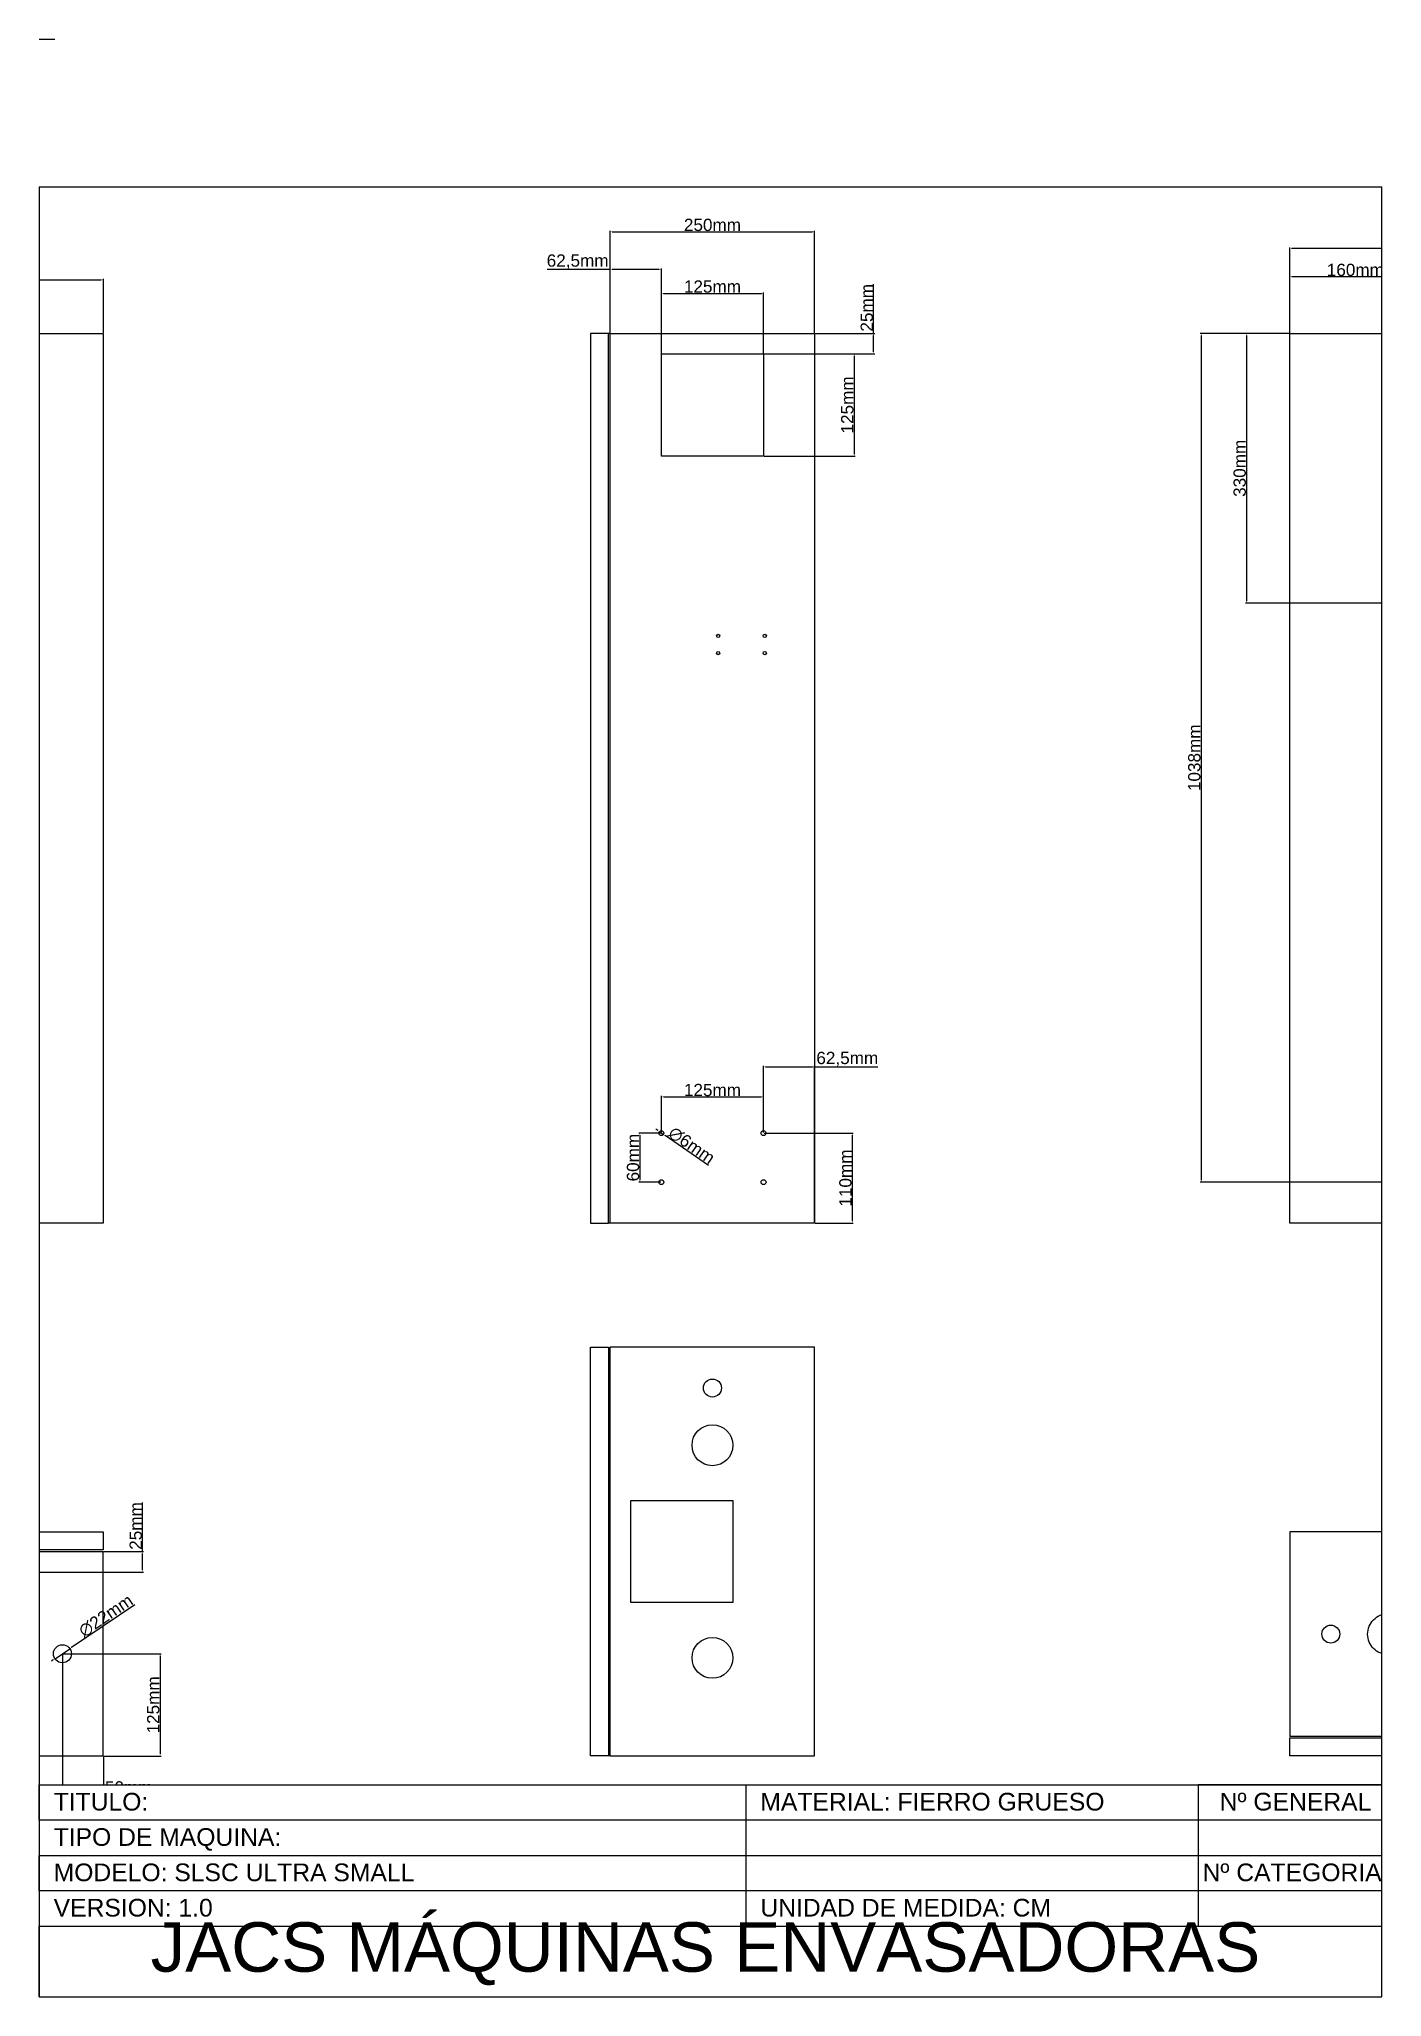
# Paper-space layout 'Layout 11' of a CAD drawing. Header units: centimetres, sheet in millimetres. Extents: x 3 to 193, y 0 to 277.
# The model-space entities are those that its viewports show. They can reach past a viewport. Long polylines and large blocks are cut down to what shows.
import ezdxf

# ---------------------------------------------------------------- set-up
doc = ezdxf.new("R2010")
doc.units = ezdxf.units.CM
doc.header["$LTSCALE"] = 0.5
doc.styles.get("Standard").update_dxf_attribs({"font": 'arial.ttf'})
doc.dimstyles.new('ISO-25', dxfattribs={"dimtxt": 15, "dimasz": 2.5, "dimexe": 1.25, "dimexo": 0.625, "dimtad": 1, "dimtxsty": 'Standard', "dimcen": 2.5, "dimclrd": 1, "dimclre": 1, "dimadec": 0, "dimazin": 0, "dimtfac": 1, "dimtmove": 0, "dimatfit": 3, "dimfxl": 1, "dimarcsym": 0})

# ---------------------------------------------------------------- blocks, each defined once
blk = doc.blocks.new('*D132')
at = {"color": 1, "lineweight": -2, "transparency": 16777216}
for p, q in [((-17899, 7775), (-17899, 7849.6)), ((-17896.5, 7848.3), (-17776.5, 7848.3)), ((-17774, 7775), (-17774, 7849.6))]:
    blk.add_line(p, q, dxfattribs=at)
at = {"color": 1, "transparency": 16777216}
for points in [[(-17896.5, 7848.7), (-17896.5, 7847.9), (-17899, 7848.3)], [(-17776.5, 7848.7), (-17776.5, 7847.9), (-17774, 7848.3)]]:
    blk.add_solid(points, dxfattribs=at)
at = {"layer": 'Defpoints', "color": 0, "transparency": 16777216}
for p in [(-17774, 7848.3), (-17899, 7774.4), (-17774, 7774.4)]:
    blk.add_point(p, dxfattribs=at)
at = {"color": 0, "transparency": 16777216, "insert": (-17836.5, 7856.6), "char_height": 15, "attachment_point": 5}
blk.add_mtext('125mm', dxfattribs=at)
blk = doc.blocks.new('*D133')
at = {"color": 1, "lineweight": -2, "transparency": 16777216}
for p, q in [((-17773.4, 7774.4), (-17662, 7774.4)), ((-17663.2, 7771.9), (-17663.2, 7651.9)), ((-17773.4, 7649.4), (-17662, 7649.4))]:
    blk.add_line(p, q, dxfattribs=at)
at = {"color": 1, "transparency": 16777216}
for points in [[(-17663.6, 7771.9), (-17662.8, 7771.9), (-17663.2, 7774.4)], [(-17663.6, 7651.9), (-17662.8, 7651.9), (-17663.2, 7649.4)]]:
    blk.add_solid(points, dxfattribs=at)
at = {"layer": 'Defpoints', "color": 0, "transparency": 16777216}
for p in [(-17774, 7774.4), (-17774, 7649.4), (-17663.2, 7649.4)]:
    blk.add_point(p, dxfattribs=at)
at = {"color": 0, "transparency": 16777216, "insert": (-17671.5, 7711.9), "char_height": 15, "attachment_point": 5, "rotation": 90}
blk.add_mtext('125mm', dxfattribs=at)
blk = doc.blocks.new('*D134')
at = {"color": 1, "lineweight": -2, "transparency": 16777216}
for p, q in [((-17639.4, 7799.4), (-17639.4, 7859.4)), ((-17710.9, 7799.4), (-17638.1, 7799.4)), ((-17639.4, 7776.9), (-17639.4, 7796.9)), ((-17773.4, 7774.4), (-17638.1, 7774.4))]:
    blk.add_line(p, q, dxfattribs=at)
at = {"color": 1, "transparency": 16777216}
for points in [[(-17639.8, 7796.9), (-17639, 7796.9), (-17639.4, 7799.4)], [(-17639.8, 7776.9), (-17639, 7776.9), (-17639.4, 7774.4)]]:
    blk.add_solid(points, dxfattribs=at)
at = {"layer": 'Defpoints', "color": 0, "transparency": 16777216}
for p in [(-17711.5, 7799.4), (-17639.4, 7799.4), (-17774, 7774.4)]:
    blk.add_point(p, dxfattribs=at)
at = {"color": 0, "transparency": 16777216, "insert": (-17647.7, 7830.7), "char_height": 15, "attachment_point": 5, "rotation": 90}
blk.add_mtext('25mm', dxfattribs=at)
blk = doc.blocks.new('*D135')
at = {"color": 1, "lineweight": -2, "transparency": 16777216}
for p, q in [((-17961.5, 7877.5), (-18038.8, 7877.5)), ((-17961.5, 7800), (-17961.5, 7878.7)), ((-17901.5, 7877.5), (-17959, 7877.5)), ((-17899, 7775), (-17899, 7878.7))]:
    blk.add_line(p, q, dxfattribs=at)
at = {"color": 1, "transparency": 16777216}
for points in [[(-17959, 7877.9), (-17959, 7877.1), (-17961.5, 7877.5)], [(-17901.5, 7877.9), (-17901.5, 7877.1), (-17899, 7877.5)]]:
    blk.add_solid(points, dxfattribs=at)
at = {"layer": 'Defpoints', "color": 0, "transparency": 16777216}
for p in [(-17961.5, 7877.5), (-17961.5, 7799.4), (-17899, 7774.4)]:
    blk.add_point(p, dxfattribs=at)
at = {"color": 0, "transparency": 16777216, "insert": (-18001.4, 7887.1), "char_height": 15, "attachment_point": 5}
blk.add_mtext('62,5mm', dxfattribs=at)
blk = doc.blocks.new('*D136')
at = {"color": 1, "lineweight": -2, "transparency": 16777216}
for p, q in [((-17961.5, 7800), (-17961.5, 7924.9)), ((-17711.5, 7800), (-17711.5, 7924.9)), ((-17959, 7923.7), (-17714, 7923.7))]:
    blk.add_line(p, q, dxfattribs=at)
at = {"color": 1, "transparency": 16777216}
for points in [[(-17959, 7924.1), (-17959, 7923.3), (-17961.5, 7923.7)], [(-17714, 7924.1), (-17714, 7923.3), (-17711.5, 7923.7)]]:
    blk.add_solid(points, dxfattribs=at)
at = {"layer": 'Defpoints', "color": 0, "transparency": 16777216}
for p in [(-17711.5, 7923.7), (-17961.5, 7799.4), (-17711.5, 7799.4)]:
    blk.add_point(p, dxfattribs=at)
at = {"color": 0, "transparency": 16777216, "insert": (-17836.5, 7932), "char_height": 15, "attachment_point": 5}
blk.add_mtext('250mm', dxfattribs=at)
blk = doc.blocks.new('*D162')
at = {"color": 1, "lineweight": -2, "transparency": 16777216}
for p, q in [((-19081.5, 7800), (-19081.5, 7866)), ((-19079, 7864.8), (-18584, 7864.8)), ((-18581.5, 7800), (-18581.5, 7866))]:
    blk.add_line(p, q, dxfattribs=at)
at = {"color": 1, "transparency": 16777216}
for points in [[(-19079, 7865.2), (-19079, 7864.4), (-19081.5, 7864.8)], [(-18584, 7865.2), (-18584, 7864.4), (-18581.5, 7864.8)]]:
    blk.add_solid(points, dxfattribs=at)
at = {"layer": 'Defpoints', "color": 0, "transparency": 16777216}
for p in [(-18581.5, 7864.8), (-19081.5, 7799.4), (-18581.5, 7799.4)]:
    blk.add_point(p, dxfattribs=at)
at = {"color": 0, "transparency": 16777216, "insert": (-18831.5, 7873.1), "char_height": 15, "attachment_point": 5}
blk.add_mtext('500mm', dxfattribs=at)
blk = doc.blocks.new('*D164')
at = {"color": 1, "lineweight": -2, "transparency": 16777216}
for p, q in [((-17899, 6822), (-17899, 6867)), ((-17896.5, 6865.7), (-17776.5, 6865.7)), ((-17774, 6822), (-17774, 6867))]:
    blk.add_line(p, q, dxfattribs=at)
at = {"color": 1, "transparency": 16777216}
for points in [[(-17896.5, 6866.1), (-17896.5, 6865.3), (-17899, 6865.7)], [(-17776.5, 6866.1), (-17776.5, 6865.3), (-17774, 6865.7)]]:
    blk.add_solid(points, dxfattribs=at)
at = {"layer": 'Defpoints', "color": 0, "transparency": 16777216}
for p in [(-17774, 6865.7), (-17899, 6821.4), (-17774, 6821.4)]:
    blk.add_point(p, dxfattribs=at)
at = {"color": 0, "transparency": 16777216, "insert": (-17836.5, 6874), "char_height": 15, "attachment_point": 5}
blk.add_mtext('125mm', dxfattribs=at)
blk = doc.blocks.new('*D165')
at = {"color": 1, "lineweight": -2, "transparency": 16777216}
for p, q in [((-17899.6, 6821.4), (-17926.5, 6821.4)), ((-17925.3, 6818.9), (-17925.3, 6763.9)), ((-17899.6, 6761.4), (-17926.5, 6761.4))]:
    blk.add_line(p, q, dxfattribs=at)
at = {"color": 1, "transparency": 16777216}
for points in [[(-17925.7, 6818.9), (-17924.9, 6818.9), (-17925.3, 6821.4)], [(-17925.7, 6763.9), (-17924.9, 6763.9), (-17925.3, 6761.4)]]:
    blk.add_solid(points, dxfattribs=at)
at = {"layer": 'Defpoints', "color": 0, "transparency": 16777216}
for p in [(-17899, 6821.4), (-17925.3, 6761.4), (-17899, 6761.4)]:
    blk.add_point(p, dxfattribs=at)
at = {"color": 0, "transparency": 16777216, "insert": (-17933.6, 6791.4), "char_height": 15, "attachment_point": 5, "rotation": 90}
blk.add_mtext('60mm', dxfattribs=at)
blk = doc.blocks.new('*D166')
at = {"color": 1, "lineweight": -2, "transparency": 16777216}
for p, q in [((-17773.4, 6821.4), (-17664.3, 6821.4)), ((-17665.5, 6818.9), (-17665.5, 6713.9)), ((-17710.9, 6711.4), (-17664.3, 6711.4))]:
    blk.add_line(p, q, dxfattribs=at)
at = {"color": 1, "transparency": 16777216}
for points in [[(-17665.9, 6818.9), (-17665.1, 6818.9), (-17665.5, 6821.4)], [(-17665.9, 6713.9), (-17665.1, 6713.9), (-17665.5, 6711.4)]]:
    blk.add_solid(points, dxfattribs=at)
at = {"layer": 'Defpoints', "color": 0, "transparency": 16777216}
for p in [(-17774, 6821.4), (-17711.5, 6711.4), (-17665.5, 6711.4)]:
    blk.add_point(p, dxfattribs=at)
at = {"color": 0, "transparency": 16777216, "insert": (-17673.8, 6766.4), "char_height": 15, "attachment_point": 5, "rotation": 90}
blk.add_mtext('110mm', dxfattribs=at)
blk = doc.blocks.new('*D167')
at = {"color": 1, "lineweight": -2, "transparency": 16777216}
for p, q in [((-17774, 6822), (-17774, 6903.5)), ((-17771.5, 6902.3), (-17714, 6902.3)), ((-17711.5, 6712), (-17711.5, 6903.5)), ((-17711.5, 6902.3), (-17634.2, 6902.3))]:
    blk.add_line(p, q, dxfattribs=at)
at = {"color": 1, "transparency": 16777216}
for points in [[(-17771.5, 6902.7), (-17771.5, 6901.9), (-17774, 6902.3)], [(-17714, 6902.7), (-17714, 6901.9), (-17711.5, 6902.3)]]:
    blk.add_solid(points, dxfattribs=at)
at = {"layer": 'Defpoints', "color": 0, "transparency": 16777216}
for p in [(-17711.5, 6902.3), (-17774, 6821.4), (-17711.5, 6711.4)]:
    blk.add_point(p, dxfattribs=at)
at = {"color": 0, "transparency": 16777216, "insert": (-17671.6, 6911.9), "char_height": 15, "attachment_point": 5}
blk.add_mtext('62,5mm', dxfattribs=at)
blk = doc.blocks.new('*D168')
at = {"color": 1, "lineweight": -2, "transparency": 16777216}
for p, q in [((-17903.5, 6824.5), (-17905.6, 6826)), ((-17901.5, 6823.1), (-17896.5, 6819.7)), ((-17841.5, 6781.7), (-17894.5, 6818.3))]:
    blk.add_line(p, q, dxfattribs=at)
at = {"color": 1, "transparency": 16777216}
for points in [[(-17903.3, 6824.9), (-17903.8, 6824.2), (-17901.5, 6823.1)], [(-17894.3, 6818.6), (-17894.7, 6817.9), (-17896.5, 6819.7)]]:
    blk.add_solid(points, dxfattribs=at)
at = {"layer": 'Defpoints', "color": 0, "transparency": 16777216}
for p in [(-17901.5, 6823.1), (-17896.5, 6819.7)]:
    blk.add_point(p, dxfattribs=at)
at = {"color": 0, "transparency": 16777216, "insert": (-17862, 6806.4), "char_height": 15, "attachment_point": 5, "rotation": 325.3885}
blk.add_mtext('∅6mm', dxfattribs=at)
blk = doc.blocks.new('*D169')
at = {"color": 1, "lineweight": -2, "transparency": 16777216}
for p, q in [((-17130.2, 7800), (-17130.2, 7869.9)), ((-16972.7, 7868.7), (-17127.7, 7868.7)), ((-16970.2, 7470), (-16970.2, 7869.9))]:
    blk.add_line(p, q, dxfattribs=at)
at = {"color": 1, "transparency": 16777216}
for points in [[(-17127.7, 7869.1), (-17127.7, 7868.3), (-17130.2, 7868.7)], [(-16972.7, 7869.1), (-16972.7, 7868.3), (-16970.2, 7868.7)]]:
    blk.add_solid(points, dxfattribs=at)
at = {"layer": 'Defpoints', "color": 0, "transparency": 16777216}
for p in [(-17130.2, 7868.7), (-17130.2, 7799.4), (-16970.2, 7469.4)]:
    blk.add_point(p, dxfattribs=at)
at = {"color": 0, "transparency": 16777216, "insert": (-17050.2, 7877), "char_height": 15, "attachment_point": 5}
blk.add_mtext('160mm', dxfattribs=at)
blk = doc.blocks.new('*D170')
at = {"color": 1, "lineweight": -2, "transparency": 16777216}
for p, q in [((-17130.2, 7800), (-17130.2, 7904.6)), ((-16770.7, 7903.4), (-17127.7, 7903.4)), ((-16768.2, 7470), (-16768.2, 7904.6))]:
    blk.add_line(p, q, dxfattribs=at)
at = {"color": 1, "transparency": 16777216}
for points in [[(-17127.7, 7903.8), (-17127.7, 7903), (-17130.2, 7903.4)], [(-16770.7, 7903.8), (-16770.7, 7903), (-16768.2, 7903.4)]]:
    blk.add_solid(points, dxfattribs=at)
at = {"layer": 'Defpoints', "color": 0, "transparency": 16777216}
for p in [(-17130.2, 7903.4), (-17130.2, 7799.4), (-16768.2, 7469.4)]:
    blk.add_point(p, dxfattribs=at)
at = {"color": 0, "transparency": 16777216, "insert": (-16949.2, 7911.7), "char_height": 15, "attachment_point": 5}
blk.add_mtext('362mm', dxfattribs=at)
blk = doc.blocks.new('*D171')
at = {"color": 1, "lineweight": -2, "transparency": 16777216}
for p, q in [((-17130.8, 7799.4), (-17184.6, 7799.4)), ((-17183.3, 7796.9), (-17183.3, 7471.9)), ((-16970.8, 7469.4), (-17184.6, 7469.4))]:
    blk.add_line(p, q, dxfattribs=at)
at = {"color": 1, "transparency": 16777216}
for points in [[(-17183.8, 7796.9), (-17182.9, 7796.9), (-17183.3, 7799.4)], [(-17183.8, 7471.9), (-17182.9, 7471.9), (-17183.3, 7469.4)]]:
    blk.add_solid(points, dxfattribs=at)
at = {"layer": 'Defpoints', "color": 0, "transparency": 16777216}
for p in [(-17130.2, 7799.4), (-17183.3, 7469.4), (-16970.2, 7469.4)]:
    blk.add_point(p, dxfattribs=at)
at = {"color": 0, "transparency": 16777216, "insert": (-17191.6, 7634.4), "char_height": 15, "attachment_point": 5, "rotation": 90}
blk.add_mtext('330mm', dxfattribs=at)
blk = doc.blocks.new('*D172')
at = {"color": 1, "lineweight": -2, "transparency": 16777216}
for p, q in [((-17130.8, 7799.4), (-17240.1, 7799.4)), ((-17238.8, 7796.9), (-17238.8, 6763.9)), ((-16970.8, 6761.4), (-17240.1, 6761.4))]:
    blk.add_line(p, q, dxfattribs=at)
at = {"color": 1, "transparency": 16777216}
for points in [[(-17239.2, 7796.9), (-17238.4, 7796.9), (-17238.8, 7799.4)], [(-17239.2, 6763.9), (-17238.4, 6763.9), (-17238.8, 6761.4)]]:
    blk.add_solid(points, dxfattribs=at)
at = {"layer": 'Defpoints', "color": 0, "transparency": 16777216}
for p in [(-17130.2, 7799.4), (-17238.8, 6761.4), (-16970.2, 6761.4)]:
    blk.add_point(p, dxfattribs=at)
at = {"color": 0, "transparency": 16777216, "insert": (-17247.1, 7280.4), "char_height": 15, "attachment_point": 5, "rotation": 90}
blk.add_mtext('1038mm', dxfattribs=at)
blk = doc.blocks.new('*D188')
at = {"color": 1, "lineweight": -2, "transparency": 16777216}
for p, q in [((-18630.9, 6184.6), (-18510.9, 6184.6)), ((-18512.1, 6182.1), (-18512.1, 6062.1)), ((-18580.9, 6059.6), (-18510.9, 6059.6))]:
    blk.add_line(p, q, dxfattribs=at)
at = {"color": 1, "transparency": 16777216}
for points in [[(-18512.5, 6182.1), (-18511.7, 6182.1), (-18512.1, 6184.6)], [(-18512.5, 6062.1), (-18511.7, 6062.1), (-18512.1, 6059.6)]]:
    blk.add_solid(points, dxfattribs=at)
at = {"layer": 'Defpoints', "color": 0, "transparency": 16777216}
for p in [(-18631.5, 6184.6), (-18581.5, 6059.6), (-18512.1, 6059.6)]:
    blk.add_point(p, dxfattribs=at)
at = {"color": 0, "transparency": 16777216, "insert": (-18520.4, 6122.1), "char_height": 15, "attachment_point": 5, "rotation": 90}
blk.add_mtext('125mm', dxfattribs=at)
blk = doc.blocks.new('*D189')
at = {"color": 1, "lineweight": -2, "transparency": 16777216}
for p, q in [((-18631.5, 6184), (-18631.5, 6011.6)), ((-18581.5, 6059), (-18581.5, 6011.6)), ((-18629, 6012.8), (-18584, 6012.8)), ((-18581.5, 6012.8), (-18521.8, 6012.8))]:
    blk.add_line(p, q, dxfattribs=at)
at = {"color": 1, "transparency": 16777216}
for points in [[(-18629, 6013.3), (-18629, 6012.4), (-18631.5, 6012.8)], [(-18584, 6013.3), (-18584, 6012.4), (-18581.5, 6012.8)]]:
    blk.add_solid(points, dxfattribs=at)
at = {"layer": 'Defpoints', "color": 0, "transparency": 16777216}
for p in [(-18631.5, 6184.6), (-18581.5, 6059.6), (-18581.5, 6012.8)]:
    blk.add_point(p, dxfattribs=at)
at = {"color": 0, "transparency": 16777216, "insert": (-18550.4, 6021.1), "char_height": 15, "attachment_point": 5}
blk.add_mtext('50mm', dxfattribs=at)
blk = doc.blocks.new('*D190')
at = {"color": 1, "lineweight": -2, "transparency": 16777216}
for p, q in [((-18701.5, 6184), (-18701.5, 5971.7)), ((-18581.5, 6059), (-18581.5, 5971.7)), ((-18699, 5973), (-18584, 5973))]:
    blk.add_line(p, q, dxfattribs=at)
at = {"color": 1, "transparency": 16777216}
for points in [[(-18699, 5973.4), (-18699, 5972.6), (-18701.5, 5973)], [(-18584, 5973.4), (-18584, 5972.6), (-18581.5, 5973)]]:
    blk.add_solid(points, dxfattribs=at)
at = {"layer": 'Defpoints', "color": 0, "transparency": 16777216}
for p in [(-18701.5, 6184.6), (-18581.5, 6059.6), (-18581.5, 5973)]:
    blk.add_point(p, dxfattribs=at)
at = {"color": 0, "transparency": 16777216, "insert": (-18641.5, 5981.3), "char_height": 15, "attachment_point": 5}
blk.add_mtext('120mm', dxfattribs=at)
blk = doc.blocks.new('*D191')
at = {"color": 1, "lineweight": -2, "transparency": 16777216}
for p, q in [((-18961.5, 6184), (-18961.5, 5901.5)), ((-18581.5, 6059), (-18581.5, 5901.5)), ((-18959, 5902.8), (-18584, 5902.8))]:
    blk.add_line(p, q, dxfattribs=at)
at = {"color": 1, "transparency": 16777216}
for points in [[(-18959, 5903.2), (-18959, 5902.4), (-18961.5, 5902.8)], [(-18584, 5903.2), (-18584, 5902.4), (-18581.5, 5902.8)]]:
    blk.add_solid(points, dxfattribs=at)
at = {"layer": 'Defpoints', "color": 0, "transparency": 16777216}
for p in [(-18961.5, 6184.6), (-18581.5, 6059.6), (-18581.5, 5902.8)]:
    blk.add_point(p, dxfattribs=at)
at = {"color": 0, "transparency": 16777216, "insert": (-18771.5, 5911.1), "char_height": 15, "attachment_point": 5}
blk.add_mtext('380mm', dxfattribs=at)
blk = doc.blocks.new('*D193')
at = {"color": 1, "lineweight": -2, "transparency": 16777216}
for p, q in [((-18543.1, 6244.5), (-18620.3, 6192.2)), ((-18642.7, 6177.1), (-18644.8, 6175.7)), ((-18640.6, 6178.5), (-18622.4, 6190.8))]:
    blk.add_line(p, q, dxfattribs=at)
at = {"color": 1, "transparency": 16777216}
for points in [[(-18642.9, 6177.4), (-18642.5, 6176.7), (-18640.6, 6178.5)], [(-18620.6, 6192.6), (-18620.1, 6191.9), (-18622.4, 6190.8)]]:
    blk.add_solid(points, dxfattribs=at)
at = {"layer": 'Defpoints', "color": 0, "transparency": 16777216}
for p in [(-18640.6, 6178.5), (-18622.4, 6190.8)]:
    blk.add_point(p, dxfattribs=at)
at = {"color": 0, "transparency": 16777216, "insert": (-18578.4, 6231.1), "char_height": 15, "attachment_point": 5, "rotation": 34.0958}
blk.add_mtext('∅22mm', dxfattribs=at)
blk = doc.blocks.new('*D223')
at = {"color": 1, "lineweight": -2, "transparency": 16777216}
for p, q in [((-18533.5, 6309.6), (-18533.5, 6369.6)), ((-18580.9, 6309.6), (-18532.3, 6309.6)), ((-18533.5, 6287.1), (-18533.5, 6307.1)), ((-18768.4, 6284.6), (-18532.3, 6284.6))]:
    blk.add_line(p, q, dxfattribs=at)
at = {"color": 1, "transparency": 16777216}
for points in [[(-18533.9, 6307.1), (-18533.1, 6307.1), (-18533.5, 6309.6)], [(-18533.9, 6287.1), (-18533.1, 6287.1), (-18533.5, 6284.6)]]:
    blk.add_solid(points, dxfattribs=at)
at = {"layer": 'Defpoints', "color": 0, "transparency": 16777216}
for p in [(-18581.5, 6309.6), (-18533.5, 6309.6), (-18769, 6284.6)]:
    blk.add_point(p, dxfattribs=at)
at = {"color": 0, "transparency": 16777216, "insert": (-18541.8, 6340.9), "char_height": 15, "attachment_point": 5, "rotation": 90}
blk.add_mtext('25mm', dxfattribs=at)

msp = doc.modelspace()

# ---------------------------------------------------------------- linework, layer by layer
for p, q in [((-19081.521, 7799.41), (-18634.021, 7799.41)), ((-19081.521, 7799.41), (-18581.521, 7799.41)), ((-18581.521, 7799.41), (-18581.521, 6711.41)), ((-17963.515, 7799.41), (-17985.515, 7799.41)), ((-17985.515, 7799.41), (-17985.515, 6711.41)), ((-17961.515, 7799.41), (-17963.515, 7799.41)), ((-17963.515, 6711.41), (-17963.515, 7799.41)), ((-17961.515, 6711.41), (-17961.515, 7799.41)), ((-17961.515, 7799.41), (-17711.515, 7799.41)), ((-17711.515, 7799.41), (-17711.515, 6711.41)), ((-17130.204, 7799.41), (-16682.704, 7799.41)), ((-17130.204, 6711.41), (-17130.204, 7799.41)), ((-17130.204, 7799.41), (-16630.204, 7799.41)), ((-17130.204, 7799.41), (-17055.204, 7799.41)), ((-17899.015, 7774.41), (-17774.015, 7774.41)), ((-17899.015, 7649.41), (-17899.015, 7774.41)), ((-17774.015, 7774.41), (-17774.015, 7649.41)), ((-17774.015, 7649.41), (-17899.015, 7649.41)), ((-18581.521, 6711.41), (-19081.521, 6711.41)), ((-17985.515, 6711.41), (-17963.515, 6711.41)), ((-17961.515, 6711.41), (-17963.515, 6711.41)), ((-17711.515, 6711.41), (-17961.515, 6711.41)), ((-16630.204, 6711.41), (-17130.204, 6711.41)), ((-17985.515, 6059.644), (-17985.515, 6559.644)), ((-17985.515, 6559.644), (-17963.515, 6559.644)), ((-17963.515, 6559.644), (-17963.515, 6059.644)), ((-17961.515, 6059.644), (-17961.515, 6559.644)), ((-17711.515, 6559.644), (-17961.515, 6559.644)), ((-17786.515, 6559.644), (-17836.515, 6559.644)), ((-17711.515, 6059.644), (-17711.515, 6559.644)), ((-17936.515, 6372.144), (-17811.515, 6372.144)), ((-17936.515, 6247.144), (-17936.515, 6372.144)), ((-17811.515, 6372.144), (-17811.515, 6247.144)), ((-19081.521, 6333.644), (-18581.521, 6333.644)), ((-18581.521, 6333.644), (-18581.521, 6311.644)), ((-16630.204, 6333.644), (-17130.204, 6333.644)), ((-17130.204, 6333.644), (-17130.204, 6083.644)), ((-18581.521, 6311.644), (-19081.521, 6311.644)), ((-19081.521, 6309.644), (-18581.521, 6309.644)), ((-18581.521, 6059.644), (-18581.521, 6309.644)), ((-17130.204, 6258.644), (-17130.204, 6208.644)), ((-17811.515, 6247.144), (-17936.515, 6247.144)), ((-18581.521, 6134.644), (-18581.521, 6184.644)), ((-16630.204, 6083.644), (-17130.204, 6083.644)), ((-17130.204, 6059.644), (-17130.204, 6081.644)), ((-17130.204, 6081.644), (-16630.204, 6081.644)), ((-19081.521, 6059.644), (-18581.521, 6059.644)), ((-17963.515, 6059.644), (-17985.515, 6059.644)), ((-17961.515, 6059.644), (-17963.515, 6059.644)), ((-17961.515, 6059.644), (-17711.515, 6059.644)), ((-16630.204, 6059.644), (-17130.204, 6059.644))]:
    msp.add_line(p, q)
for centre, radius in [((-17829.515, 7429.41), 2), ((-17772.515, 7429.41), 2), ((-17829.515, 7408.41), 2), ((-17772.515, 7408.41), 2), ((-17899.015, 6821.41), 3), ((-17774.015, 6821.41), 3), ((-17899.015, 6761.41), 3), ((-17774.015, 6761.41), 3), ((-17836.515, 6509.644), 11), ((-17836.515, 6439.644), 25), ((-17010.204, 6208.644), 25), ((-17836.515, 6179.644), 25), ((-17080.204, 6208.644), 11), ((-18631.521, 6184.644), 11)]:
    msp.add_circle(centre, radius)

# ---------------------------------------------------------------- dimensions: what is measured, and where the dimension line sits
for base, p1, p2, picture, middle in [((-17711.515, 7923.668), (-17961.515, 7799.41), (-17711.515, 7799.41), '*D136', (-17836.515, 7931.951)), ((-17130.204, 7903.371), (-16768.204, 7469.41), (-17130.204, 7799.41), '*D170', (-16949.204, 7911.66)), ((-17961.515, 7877.484), (-17899.015, 7774.41), (-17961.515, 7799.41), '*D135', (-18001.418, 7887.123)), ((-17130.204, 7868.686), (-16970.204, 7469.41), (-17130.204, 7799.41), '*D169', (-17050.204, 7876.969)), ((-17711.515, 6902.271), (-17774.015, 6821.41), (-17711.515, 6711.41), '*D167', (-17671.611, 6911.911)), ((-17774.015, 6865.73), (-17899.015, 6821.41), (-17774.015, 6821.41), '*D164', (-17836.515, 6874.014)), ((-18581.521, 5902.77), (-18961.521, 6184.644), (-18581.521, 6059.644), '*D191', (-18771.521, 5911.059)), ((-18581.521, 5972.98), (-18701.521, 6184.644), (-18581.521, 6059.644), '*D190', (-18641.521, 5981.263)), ((-18581.521, 6012.845), (-18631.521, 6184.644), (-18581.521, 6059.644), '*D189', (-18550.396, 6021.128))]:
    dim = msp.add_linear_dim(base=base, p1=p1, p2=p2, dimstyle='ISO-25', override={"dimpost": 'mm'})
    dim.commit()
    dim.dimension.update_dxf_attribs({"geometry": picture, "text_midpoint": middle})
for base, p1, p2, picture, middle in [((-18581.521, 7864.782), (-19081.521, 7799.41), (-18581.521, 7799.41), '*D162', (-18831.521, 7864.782)), ((-17774.015, 7848.312), (-17899.015, 7774.41), (-17774.015, 7774.41), '*D132', (-17836.515, 7848.312))]:
    dim = msp.add_linear_dim(base=base, p1=p1, p2=p2, dimstyle='ISO-25', override={"dimpost": 'mm'})
    dim.commit()
    dim.dimension.update_dxf_attribs({"geometry": picture, "text_midpoint": middle, "dimtype": 160})
for base, p1, p2, picture, middle in [((-17639.399, 7799.41), (-17774.015, 7774.41), (-17711.515, 7799.41), '*D134', (-17647.683, 7830.662)), ((-17238.833, 6761.41), (-17130.204, 7799.41), (-16970.204, 6761.41), '*D172', (-17247.122, 7280.41)), ((-17183.345, 7469.41), (-17130.204, 7799.41), (-16970.204, 7469.41), '*D171', (-17191.633, 7634.41)), ((-17663.212, 7649.41), (-17774.015, 7774.41), (-17774.015, 7649.41), '*D133', (-17671.496, 7711.91)), ((-17925.282, 6761.41), (-17899.015, 6821.41), (-17899.015, 6761.41), '*D165', (-17933.565, 6791.41)), ((-17665.52, 6711.41), (-17774.015, 6821.41), (-17711.515, 6711.41), '*D166', (-17673.804, 6766.41)), ((-18533.504, 6309.644), (-18769.021, 6284.644), (-18581.521, 6309.644), '*D223', (-18541.787, 6340.897)), ((-18512.13, 6059.644), (-18631.521, 6184.644), (-18581.521, 6059.644), '*D188', (-18520.414, 6122.144))]:
    dim = msp.add_linear_dim(base=base, p1=p1, p2=p2, angle=90, dimstyle='ISO-25', override={"dimpost": 'mm'})
    dim.commit()
    dim.dimension.update_dxf_attribs({"geometry": picture, "text_midpoint": middle})
dim = msp.add_diameter_dim_2p(p1=(-17901.484, 6823.114), p2=(-17896.546, 6819.706), dimstyle='ISO-25', override={"dimpost": 'mm'})
dim.commit()
dim.dimension.update_dxf_attribs({"geometry": '*D168', "text_midpoint": (-17862.008, 6806.444)})
dim = msp.add_diameter_dim_2p(p1=(-18640.63, 6178.478), p2=(-18622.412, 6190.811), dimstyle='ISO-25', override={"dimpost": 'mm'})
dim.commit()
dim.dimension.update_dxf_attribs({"geometry": '*D193', "text_midpoint": (-18573.514, 6223.912), "dimtype": 163})

psp = doc.layouts.new('Layout 11')

# ---------------------------------------------------------------- linework, layer by layer
for p, q in [((3.11, 276.94), (5.31, 276.94)), ((3.11, 256.06), (3.11, -0.06)), ((3.11, 256.06), (193.11, 256.06)), ((193.11, -0.06), (193.11, 256.06)), ((3.11, 24.94), (3.11, 29.94)), ((3.11, 29.94), (193.11, 29.94)), ((3.11, 29.94), (103.11, 29.94)), ((103.11, 29.94), (103.11, 9.94)), ((193.11, 29.94), (167.11, 29.94)), ((167.11, 29.94), (167.11, 9.94)), ((193.11, 29.94), (168.11, 29.94)), ((193.11, 24.94), (3.11, 24.94)), ((193.11, 19.94), (193.11, 24.94)), ((3.11, 14.94), (3.11, 19.94)), ((3.11, 19.94), (193.11, 19.94)), ((193.11, 14.94), (3.11, 14.94)), ((193.11, 9.94), (193.11, 14.94)), ((3.11, -0.06), (3.11, 9.94)), ((3.11, 9.94), (193.11, 9.94)), ((3.11, -0.06), (193.11, -0.06))]:
    psp.add_line(p, q)

# ---------------------------------------------------------------- texts
at = {"attachment_point": 1}
for s, width, insert, char_height in [('TITULO: ', 100, (5.16, 28.81), 2.5), ('MATERIAL: FIERRO GRUESO', 100, (105.16, 28.81), 2.5), ('Nº GENERAL', 100, (170.16, 28.81), 2.5), ('TIPO DE MAQUINA: ', 100, (5.16, 23.81), 2.5), ('MODELO: SLSC ULTRA SMALL', 100, (5.16, 18.81), 2.5), ('Nº CATEGORIA', 100, (167.74, 18.81), 2.5), ('VERSION: 1.0', 100, (5.16, 13.81), 2.5), ('    JACS MÁQUINAS ENVASADORAS', 186.3441, (8.01, 10.5), 7), ('UNIDAD DE MEDIDA: CM', 100, (105.16, 13.81), 2.5)]:
    psp.add_mtext_dynamic_manual_height_columns(s, width=width, gutter_width=12.5, heights=[0], dxfattribs=dict(at, insert=insert, char_height=char_height))

# ---------------------------------------------------------------- viewports
at = {"layer": '0', "view_target_point": (-247.019, -525.705)}
psp.add_viewport(center=(98.11, 143), size=(190, 226.121), view_center_point=(-17591.85, 7527.237), view_height=1954.4151, dxfattribs=at)

doc.saveas('drawing.dxf')
